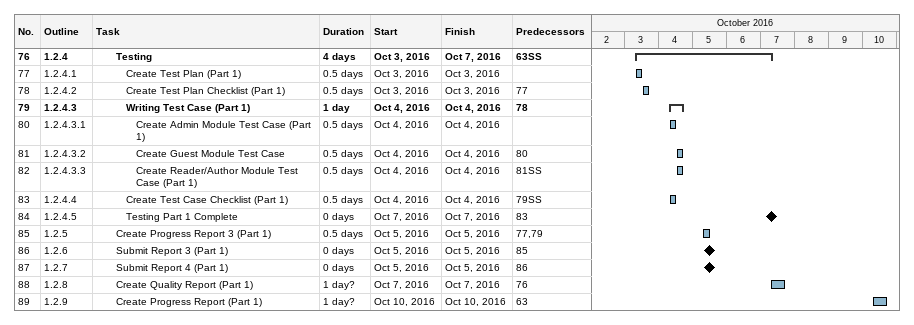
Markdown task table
| ID | WBS | Task | Duration | Start | Finish | Predecessors |
|---|---|---|---|---|---|---|
| 76 | 1.2.4 | **Testing** | 4d | 2016-10-03 | 2016-10-07 | 63SS |
| 77 | 1.2.4.1 | Create Test Plan (Part 1) | 0.5d | 2016-10-03 | 2016-10-03 |  |
| 78 | 1.2.4.2 | Create Test Plan Checklist (Part 1) | 0.5d | 2016-10-03 | 2016-10-03 | 77 |
| 79 | 1.2.4.3 | **Writing Test Case (Part 1)** | 1d | 2016-10-04 | 2016-10-04 | 78 |
| 80 | 1.2.4.3.1 | Create Admin Module Test Case (Part 1) | 0.5d | 2016-10-04 | 2016-10-04 |  |
| 81 | 1.2.4.3.2 | Create Guest Module Test Case | 0.5d | 2016-10-04 | 2016-10-04 | 80 |
| 82 | 1.2.4.3.3 | Create Reader/Author Module Test Case (Part 1) | 0.5d | 2016-10-04 | 2016-10-04 | 81SS |
| 83 | 1.2.4.4 | Create Test Case Checklist (Part 1) | 0.5d | 2016-10-04 | 2016-10-04 | 79SS |
| 84 | 1.2.4.5 | Testing Part 1 Complete | 0d | 2016-10-07 | 2016-10-07 | 83 |
| 85 | 1.2.5 | Create Progress Report 3 (Part 1) | 0.5d | 2016-10-05 | 2016-10-05 | 77, 79 |
| 86 | 1.2.6 | Submit Report 3 (Part 1) | 0d | 2016-10-05 | 2016-10-05 | 85 |
| 87 | 1.2.7 | Submit Report 4 (Part 1) | 0d | 2016-10-05 | 2016-10-05 | 86 |
| 88 | 1.2.8 | Create Quality Report (Part 1) | 1d? | 2016-10-07 | 2016-10-07 | 76 |
| 89 | 1.2.9 | Create Progress Report (Part 1) | 1d? | 2016-10-10 | 2016-10-10 | 63 |
